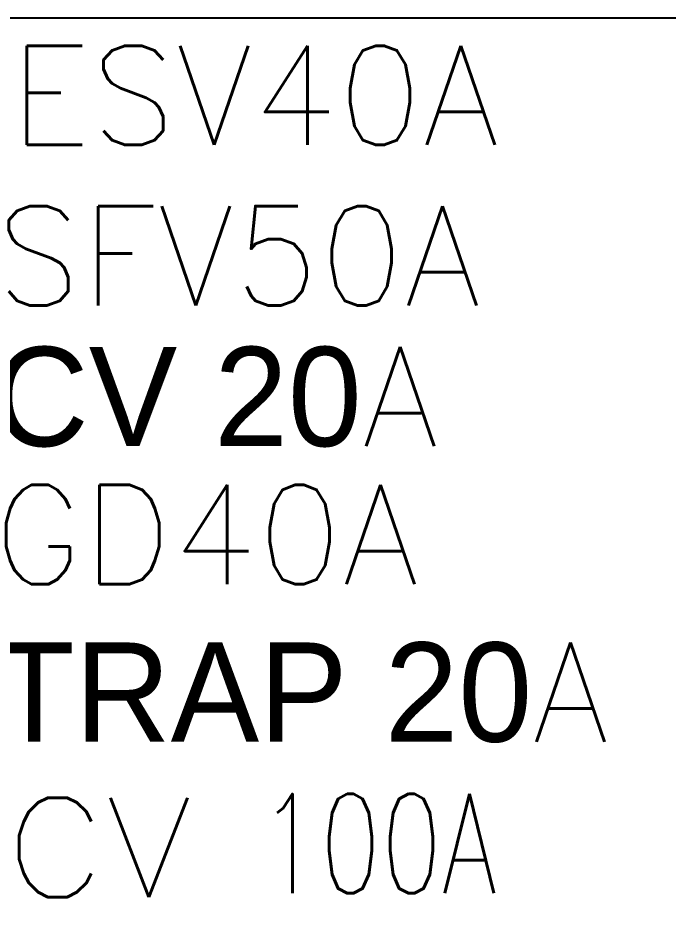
# Model space of a CAD drawing. Extents: x 101553 to 116917, y 3465 to 8824.
# Drawn here: x 102582 to 104630, y 6003 to 8824 of the extents above; entities that cross this region are included whole.
import ezdxf
from ezdxf.enums import TextEntityAlignment as Align

# ---------------------------------------------------------------- set-up
doc = ezdxf.new("R2010")
doc.units = 0
doc.header["$LTSCALE"] = 200
doc.header["$MEASUREMENT"] = 0
doc.layers.add('biaozhu', color=4, linetype='CONTINUOUS')
doc.layers.add('shebai', color=1, linetype='CONTINUOUS')
doc.styles.get("Standard").update_dxf_attribs({"font": 'txt.shx', "bigfont": 'bigfont.shx'})

msp = doc.modelspace()

# ---------------------------------------------------------------- linework, layer by layer
at = {"layer": 'shebai'}
msp.add_lwpolyline([(101553.4, 8824.5), (104714.2, 8824.5), (104714.2, 3465.4), (101553.4, 3465.4)], close=True, dxfattribs=at)

# ---------------------------------------------------------------- texts
at = {"layer": 'biaozhu'}
for s, width, p, p2 in [('100A', 0.699599, (103341, 6068.4), (104090.5, 6068.4)), ('CV', 1.072103, (102540.8, 6056.4), (103131.1, 6056.4))]:
    msp.add_text(s, height=312.5, dxfattribs=dict(at, width=width)).set_placement(p, p2, align=Align.FIT)
at = {"layer": 'biaozhu', "char_height": 312.5, "attachment_point": 1}
for s, insert, width in [('ESV40A', (102557.3, 8737), 64185.662), ('SFV50A', (102513.3, 8231.8), 64185.662), ('{\\f??|b0|i0|c134|p54;CV\\f??|b0|i0|c0|p54; \\fￋￎￌ￥|b0|i0|c134|p54;20}A', (102503.7, 7788.6), 64185.662), ('GD40A', (102505, 7353.8), 64185.66), ('{\\f??|b0|i0|c134|p54;TRAP\\f??|b0|i0|c0|p54; \\fￋￎￌ￥|b0|i0|c134|p54;20}A', (102506.4, 6858), 64185.662)]:
    msp.add_mtext(s, dxfattribs=dict(at, insert=insert, width=width))

doc.saveas('drawing.dxf')
